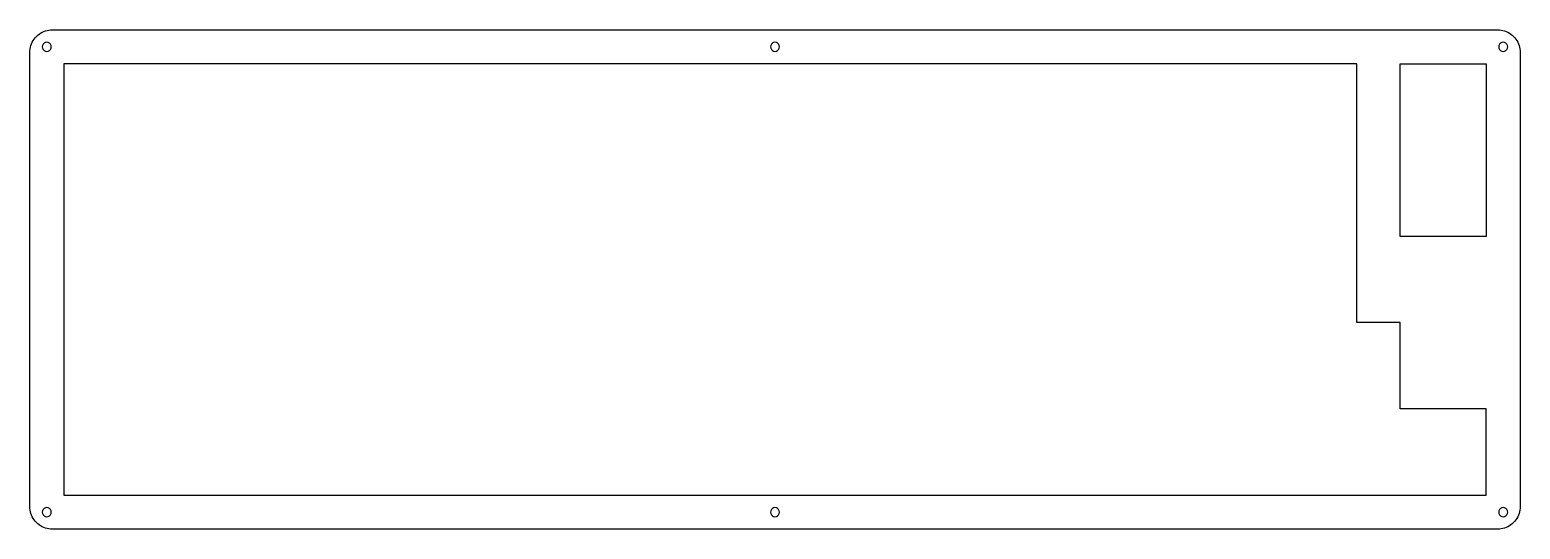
# Model space of a CAD drawing. Header units: inches. Extents: x 0 to 329, y 0 to 110.
import ezdxf

# ---------------------------------------------------------------- set-up
doc = ezdxf.new("R2010")
doc.units = ezdxf.units.IN
doc.header["$MEASUREMENT"] = 0
doc.layers.get('0').update_dxf_attribs({"lineweight": 25, "true_color": 0xffffff})

msp = doc.modelspace()

# ---------------------------------------------------------------- linework, layer by layer
at = {"color": 0}
for p, q in [((1.19662, 108.496807), (1.46396, 108.784807)), ((1.46396, 108.784807), (1.75197, 109.052807)), ((1.75197, 109.052807), (2.06065, 109.294807)), ((2.06065, 109.294807), (2.38587, 109.513807)), ((2.38587, 109.513807), (2.729, 109.705807)), ((2.729, 109.705807), (3.08591, 109.869807)), ((3.08591, 109.869807), (3.45385, 110.005807)), ((3.45385, 110.005807), (3.83142, 110.111807)), ((3.83142, 110.111807), (4.21592, 110.187807)), ((4.21592, 110.187807), (4.60588, 110.234807)), ((4.60588, 110.234807), (5, 110.249807)), ((5, 110.249807), (324.32602, 110.249807)), ((324.32602, 110.249807), (324.71702, 110.234807)), ((324.71702, 110.234807), (325.10702, 110.187807)), ((325.10702, 110.187807), (325.49302, 110.111807)), ((325.49302, 110.111807), (325.87102, 110.005807)), ((325.87102, 110.005807), (326.23902, 109.869807)), ((326.23902, 109.869807), (326.59402, 109.705807)), ((326.59402, 109.705807), (326.93702, 109.513807)), ((326.93702, 109.513807), (327.26402, 109.294807)), ((327.26402, 109.294807), (327.57202, 109.052807)), ((327.57202, 109.052807), (327.86102, 108.784807)), ((327.86102, 108.784807), (328.12802, 108.496807)), ((-0.000895, 105.248807), (0.014263, 105.642807)), ((0.014263, 105.642807), (0.061117, 106.032807)), ((0.061117, 106.032807), (0.136908, 106.417807)), ((0.136908, 106.417807), (0.243018, 106.795807)), ((0.243018, 106.795807), (0.379444, 107.162807)), ((0.379444, 107.162807), (0.54343, 107.519807)), ((0.54343, 107.519807), (0.734977, 107.862807)), ((0.734977, 107.862807), (0.95408, 108.188807)), ((0.95408, 108.188807), (1.19662, 108.496807)), ((2.7979, 106.808807), (2.74829, 106.500807)), ((2.74829, 106.500807), (2.7979, 106.190807)), ((2.93984, 107.087807), (2.7979, 106.808807)), ((2.7979, 106.190807), (2.93984, 105.911807)), ((3.1617, 107.309807), (2.93984, 107.087807)), ((2.93984, 105.911807), (3.1617, 105.689807)), ((3.44005, 107.450807), (3.1617, 107.309807)), ((3.1617, 105.689807), (3.44005, 105.547807)), ((3.75011, 107.499807), (3.44005, 107.450807)), ((3.44005, 105.547807), (3.74873, 105.499807)), ((3.74873, 105.499807), (4.05879, 105.547807)), ((4.05879, 107.450807), (3.75011, 107.499807)), ((4.33717, 107.309807), (4.05879, 107.450807)), ((4.05879, 105.547807), (4.33717, 105.689807)), ((4.55903, 107.087807), (4.33717, 107.309807)), ((4.33717, 105.689807), (4.55903, 105.911807)), ((4.70099, 106.808807), (4.55903, 107.087807)), ((4.55903, 105.911807), (4.70099, 106.190807)), ((4.74921, 106.498807), (4.70099, 106.808807)), ((4.70099, 106.190807), (4.74921, 106.498807)), ((163.71002, 106.808807), (163.66302, 106.500807)), ((163.66302, 106.500807), (163.71002, 106.190807)), ((163.85202, 107.087807), (163.71002, 106.808807)), ((163.71002, 106.190807), (163.85202, 105.911807)), ((164.07402, 107.309807), (163.85202, 107.087807)), ((163.85202, 105.911807), (164.07402, 105.689807)), ((164.35202, 107.450807), (164.07402, 107.309807)), ((164.07402, 105.689807), (164.35202, 105.547807)), ((164.66202, 107.499807), (164.35202, 107.450807)), ((164.35202, 105.547807), (164.66202, 105.499807)), ((164.97102, 107.450807), (164.66202, 107.499807)), ((164.66202, 105.499807), (164.97102, 105.547807)), ((165.24902, 107.309807), (164.97102, 107.450807)), ((164.97102, 105.547807), (165.24902, 105.689807)), ((165.47102, 107.087807), (165.24902, 107.309807)), ((165.24902, 105.689807), (165.47102, 105.911807)), ((165.61302, 106.808807), (165.47102, 107.087807)), ((165.47102, 105.911807), (165.61302, 106.190807)), ((165.66302, 106.498807), (165.61302, 106.808807)), ((165.61302, 106.190807), (165.66302, 106.498807)), ((324.62402, 106.808807), (324.57502, 106.500807)), ((324.57502, 106.500807), (324.62402, 106.190807)), ((324.76502, 107.087807), (324.62402, 106.808807)), ((324.62402, 106.190807), (324.76502, 105.911807)), ((324.98702, 107.309807), (324.76502, 107.087807)), ((324.76502, 105.911807), (324.98702, 105.689807)), ((325.26602, 107.450807), (324.98702, 107.309807)), ((324.98702, 105.689807), (325.26602, 105.547807)), ((325.57602, 107.499807), (325.26602, 107.450807)), ((325.26602, 105.547807), (325.57602, 105.499807)), ((325.88402, 107.450807), (325.57602, 107.499807)), ((325.57602, 105.499807), (325.88402, 105.547807)), ((326.16302, 107.309807), (325.88402, 107.450807)), ((325.88402, 105.547807), (326.16302, 105.689807)), ((326.38502, 107.087807), (326.16302, 107.309807)), ((326.16302, 105.689807), (326.38502, 105.911807)), ((326.52602, 106.808807), (326.38502, 107.087807)), ((326.38502, 105.911807), (326.52602, 106.190807)), ((326.57502, 106.498807), (326.52602, 106.808807)), ((326.52602, 106.190807), (326.57502, 106.498807)), ((328.12802, 108.496807), (328.37002, 108.188807)), ((328.37002, 108.188807), (328.58802, 107.862807)), ((328.58802, 107.862807), (328.78102, 107.519807)), ((328.78102, 107.519807), (328.94502, 107.162807)), ((328.94502, 107.162807), (329.08002, 106.795807)), ((329.08002, 106.795807), (329.18602, 106.417807)), ((329.18602, 106.417807), (329.26302, 106.032807)), ((329.26302, 106.032807), (329.30902, 105.642807)), ((329.30902, 105.642807), (329.32402, 105.248807)), ((-0.000895, 4.999517), (-0.000895, 105.248807)), ((7.497, 102.751807), (7.497, 83.698007)), ((293.25102, 102.751807), (7.497, 102.751807)), ((293.25102, 45.600807), (293.25102, 102.751807)), ((302.77302, 102.751807), (321.82602, 102.751807)), ((302.77302, 64.648007), (302.77302, 102.751807)), ((321.82602, 102.751807), (321.82602, 64.648007)), ((329.32402, 105.248807), (329.32502, 4.999517)), ((7.497, 83.698007), (7.49837, 83.698007)), ((7.49837, 83.698007), (7.49837, 64.650807)), ((7.49837, 64.650807), (7.497, 64.650807)), ((7.497, 64.650807), (7.497, 45.598007)), ((321.82602, 64.648007), (302.77302, 64.648007)), ((7.497, 45.598007), (7.49837, 45.598007)), ((7.49837, 45.598007), (7.49837, 7.499297)), ((302.77602, 45.600807), (293.25102, 45.600807)), ((302.77602, 26.550707), (302.77602, 45.600807)), ((321.82602, 26.550707), (302.77602, 26.550707)), ((321.82602, 7.499297), (321.82602, 26.550707)), ((7.49837, 7.499297), (321.82602, 7.499297)), ((0.014263, 4.606767), (-0.000895, 4.999517)), ((0.061117, 4.216807), (0.014263, 4.606767)), ((0.136908, 3.830937), (0.061117, 4.216807)), ((0.243018, 3.453367), (0.136908, 3.830937)), ((0.379444, 3.085427), (0.243018, 3.453367)), ((2.7979, 4.058307), (2.74829, 3.749627)), ((2.74829, 3.749627), (2.7979, 3.439567)), ((2.93984, 4.336687), (2.7979, 4.058307)), ((2.7979, 3.439567), (2.93984, 3.161227)), ((3.1617, 4.558547), (2.93984, 4.336687)), ((3.44005, 4.700507), (3.1617, 4.558547)), ((3.75011, 4.750107), (3.44005, 4.700507)), ((4.05879, 4.700507), (3.75011, 4.750107)), ((4.33717, 4.558547), (4.05879, 4.700507)), ((4.55903, 4.336687), (4.33717, 4.558547)), ((4.70099, 4.058307), (4.55903, 4.336687)), ((4.55903, 3.161227), (4.70099, 3.439567)), ((4.74921, 3.749627), (4.70099, 4.058307)), ((4.70099, 3.439567), (4.74921, 3.749627)), ((163.71002, 4.058307), (163.66302, 3.749627)), ((163.66302, 3.749627), (163.71002, 3.439567)), ((163.85202, 4.336687), (163.71002, 4.058307)), ((163.71002, 3.439567), (163.85202, 3.161227)), ((164.07402, 4.558547), (163.85202, 4.336687)), ((164.35202, 4.700507), (164.07402, 4.558547)), ((164.66202, 4.750107), (164.35202, 4.700507)), ((164.97102, 4.700507), (164.66202, 4.750107)), ((165.24902, 4.558547), (164.97102, 4.700507)), ((165.47102, 4.336687), (165.24902, 4.558547)), ((165.61302, 4.058307), (165.47102, 4.336687)), ((165.47102, 3.161227), (165.61302, 3.439567)), ((165.66302, 3.749627), (165.61302, 4.058307)), ((165.61302, 3.439567), (165.66302, 3.749627)), ((324.62402, 4.058307), (324.57502, 3.749627)), ((324.57502, 3.749627), (324.62402, 3.439567)), ((324.76502, 4.336687), (324.62402, 4.058307)), ((324.62402, 3.439567), (324.76502, 3.161227)), ((324.98702, 4.558547), (324.76502, 4.336687)), ((325.26602, 4.700507), (324.98702, 4.558547)), ((325.57602, 4.750107), (325.26602, 4.700507)), ((325.88402, 4.700507), (325.57602, 4.750107)), ((326.16302, 4.558547), (325.88402, 4.700507)), ((326.38502, 4.336687), (326.16302, 4.558547)), ((326.52602, 4.058307), (326.38502, 4.336687)), ((326.38502, 3.161227), (326.52602, 3.439567)), ((326.57502, 3.749627), (326.52602, 4.058307)), ((326.52602, 3.439567), (326.57502, 3.749627)), ((329.08002, 3.453367), (328.94502, 3.085427)), ((329.18602, 3.830937), (329.08002, 3.453367)), ((329.26302, 4.216807), (329.18602, 3.830937)), ((329.30902, 4.606767), (329.26302, 4.216807)), ((329.32502, 4.999517), (329.30902, 4.606767)), ((0.54343, 2.729897), (0.379444, 3.085427)), ((0.734977, 2.386757), (0.54343, 2.729897)), ((0.95408, 2.060167), (0.734977, 2.386757)), ((1.19662, 1.751487), (0.95408, 2.060167)), ((1.46396, 1.463477), (1.19662, 1.751487)), ((1.75197, 1.196137), (1.46396, 1.463477)), ((2.06065, 0.953597), (1.75197, 1.196137)), ((2.38587, 0.735877), (2.06065, 0.953597)), ((2.729, 0.542946), (2.38587, 0.735877)), ((3.08591, 0.378961), (2.729, 0.542946)), ((2.93984, 3.161227), (3.1617, 2.939357)), ((3.45385, 0.24391), (3.08591, 0.378961)), ((3.1617, 2.939357), (3.44005, 2.797417)), ((3.44005, 2.797417), (3.74873, 2.749187)), ((3.83142, 0.137802), (3.45385, 0.24391)), ((3.74873, 2.749187), (4.05879, 2.797417)), ((4.21592, 0.060632), (3.83142, 0.137802)), ((4.05879, 2.797417), (4.33717, 2.939357)), ((4.60588, 0.015159), (4.21592, 0.060632)), ((4.33717, 2.939357), (4.55903, 3.161227)), ((5, 0), (4.60588, 0.015159)), ((324.32602, -0.00138), (5, 0)), ((163.85202, 3.161227), (164.07402, 2.939357)), ((164.07402, 2.939357), (164.35202, 2.797417)), ((164.35202, 2.797417), (164.66202, 2.749187)), ((164.66202, 2.749187), (164.97102, 2.797417)), ((164.97102, 2.797417), (165.24902, 2.939357)), ((165.24902, 2.939357), (165.47102, 3.161227)), ((324.71702, 0.015159), (324.32602, -0.00138)), ((325.10702, 0.060632), (324.71702, 0.015159)), ((324.76502, 3.161227), (324.98702, 2.939357)), ((324.98702, 2.939357), (325.26602, 2.797417)), ((325.49302, 0.137802), (325.10702, 0.060632)), ((325.26602, 2.797417), (325.57602, 2.749187)), ((325.87102, 0.24391), (325.49302, 0.137802)), ((325.57602, 2.749187), (325.88402, 2.797417)), ((326.23902, 0.378961), (325.87102, 0.24391)), ((325.88402, 2.797417), (326.16302, 2.939357)), ((326.16302, 2.939357), (326.38502, 3.161227)), ((326.59402, 0.542946), (326.23902, 0.378961)), ((326.93702, 0.735877), (326.59402, 0.542946)), ((327.26402, 0.953597), (326.93702, 0.735877)), ((327.57202, 1.196137), (327.26402, 0.953597)), ((327.86102, 1.463477), (327.57202, 1.196137)), ((328.12802, 1.751487), (327.86102, 1.463477)), ((328.37002, 2.060167), (328.12802, 1.751487)), ((328.58802, 2.386757), (328.37002, 2.060167)), ((328.78102, 2.729897), (328.58802, 2.386757)), ((328.94502, 3.085427), (328.78102, 2.729897))]:
    msp.add_line(p, q, dxfattribs=at)

doc.saveas('drawing.dxf')
